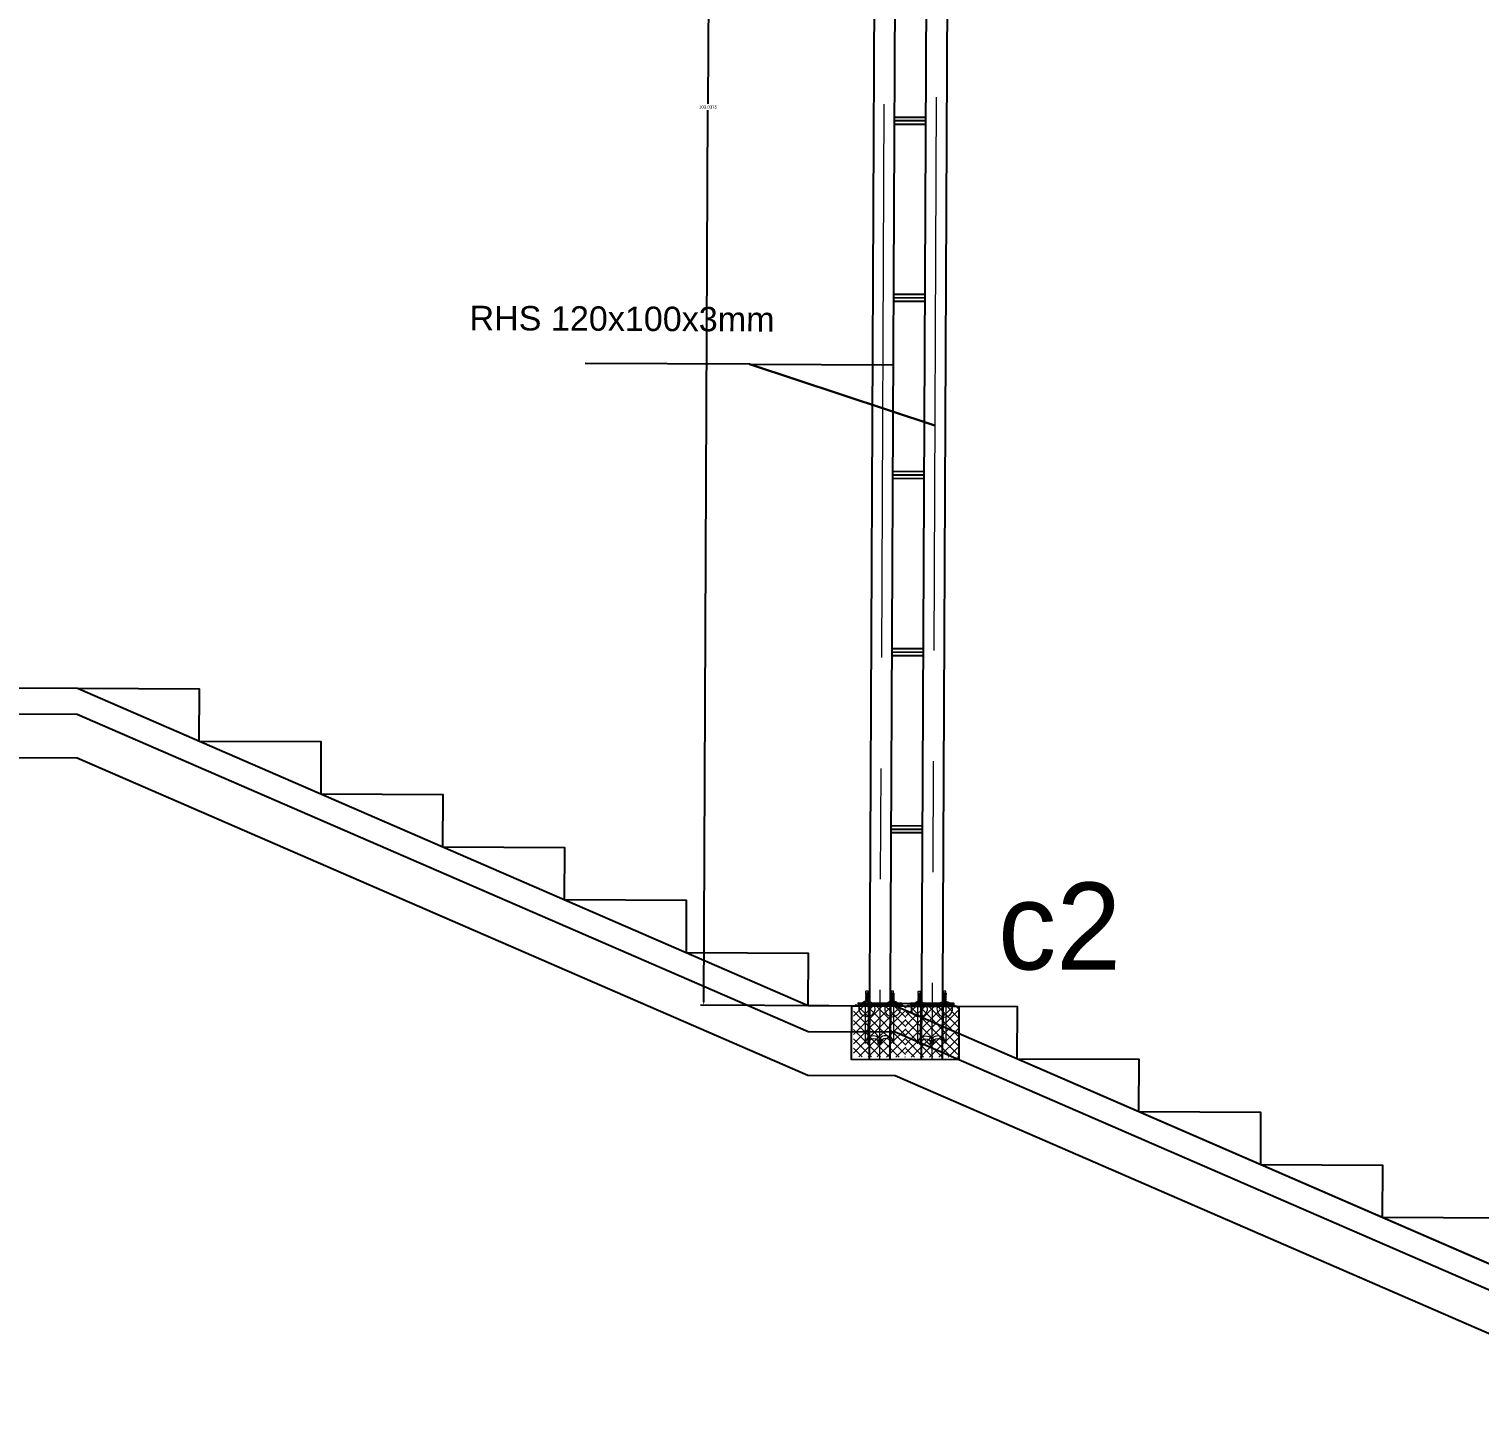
# Model space of a CAD drawing. Extents: x 60675 to 406257, y -6788 to 756297.
# Drawn here: x 393983.8 to 394066.9, y 755165.6 to 755244.5 of the extents above; entities that cross this region are included whole.
import ezdxf

# ---------------------------------------------------------------- set-up
doc = ezdxf.new("R2010")
doc.units = 0
doc.linetypes.add('CENTER', pattern=[50.8, 31.75, -6.35, 6.35, -6.35])
doc.layers.get('0').update_dxf_attribs({"linetype": 'CONTINUOUS'})
doc.layers.get('Defpoints').update_dxf_attribs({"linetype": 'CONTINUOUS'})
for name, color, linetype, lineweight in [('Center', 9, 'CENTER', 5), ('column', 61, 'CONTINUOUS', 20), ('PUR', 52, 'CONTINUOUS', 25), ('sec', 4, 'CONTINUOUS', 15), ('TEXT', 7, 'CONTINUOUS', 25)]:
    doc.layers.add(name, color=color, linetype=linetype, lineweight=lineweight)
doc.layers.add('RHS', color=7, linetype='CONTINUOUS', lineweight=25, true_color=0x3dad99)
doc.styles.add('ST-T-50', font='arial.ttf', dxfattribs={"height": 130})
doc.dimstyles.get("Standard").update_dxf_attribs({"dimtxt": 0.18, "dimasz": 0.18, "dimexe": 0.18, "dimexo": 0.0625, "dimgap": 0.09, "dimtad": 0, "dimtih": 1, "dimtoh": 1, "dimdec": 4, "dimzin": 0, "dimdsep": 46, "dimtxsty": 'Standard', "dimcen": 0.09, "dimadec": 0, "dimazin": 0, "dimtfac": 1, "dimtdec": 4, "dimtofl": 0, "dimtmove": 0, "dimatfit": 3, "dimfxl": 1, "dimtolj": 1, "dimtzin": 0, "dimarcsym": 0})

# ---------------------------------------------------------------- blocks, each defined once
blk = doc.blocks.new('A$C01EB0BB3')
for p, q in [((38.8, 14.8), (43, 16.6)), ((43, 16.6), (43.5, 16.6)), ((34.1, 13), (38.3, 14.8)), ((38.3, 14.8), (38.8, 14.8))]:
    blk.add_line(p, q)
for points in [[(0, 0.4), (1.2, 0.4), (5.4, 2.2), (5.9, 2.2), (10.1, 4), (10.6, 4), (14.8, 5.8), (15.3, 5.8), (19.5, 7.6), (20, 7.6), (24.2, 9.4), (24.7, 9.4), (28.9, 11.2), (29.4, 11.2), (33.6, 13), (34.1, 13), (38.3, 14.8), (38.8, 14.8), (43, 16.6), (43.5, 16.6), (47.7, 18.4), (48.2, 18.4), (52.4, 20.2), (52.9, 20.2)], [(0, 0.25), (1.2, 0.25), (5.4, 2.05), (5.9, 2.05), (10.1, 3.85), (10.6, 3.85), (14.8, 5.65), (15.3, 5.65), (19.5, 7.45), (20, 7.45), (24.2, 9.25), (24.7, 9.25), (28.9, 11.05), (29.4, 11.05), (33.6, 12.85), (34.1, 12.85), (38.3, 14.65), (38.8, 14.65), (43, 16.45), (43.5, 16.45), (47.7, 18.25), (48.2, 18.25), (52.4, 20.05), (52.9, 20.05)], [(0, 0), (1.2, 0), (5.4, 1.8), (5.9, 1.8), (10.1, 3.6), (10.6, 3.6), (14.8, 5.4), (15.3, 5.4), (19.5, 7.2), (20, 7.2), (24.2, 9), (24.7, 9), (28.9, 10.8), (29.4, 10.8), (33.6, 12.6), (34.1, 12.6), (38.3, 14.4), (38.8, 14.4), (43, 16.2), (43.5, 16.2), (47.7, 18), (48.2, 18), (52.4, 19.8), (52.9, 19.8)], [(42.3, 16.3), (42.3, 16.6), (43, 16.6)], [(38.8, 14.8), (38.8, 15.1), (39.5, 15.1), (39.5, 15.4), (40.2, 15.4), (40.2, 15.7), (40.9, 15.7), (40.9, 16), (41.6, 16), (41.6, 16.3), (42.3, 16.3)], [(37.6, 14.5), (37.6, 14.8), (38.3, 14.8)], [(34.1, 13), (34.1, 13.3), (34.8, 13.3), (34.8, 13.6), (35.5, 13.6), (35.5, 13.9), (36.2, 13.9), (36.2, 14.2), (36.9, 14.2), (36.9, 14.5), (37.6, 14.5)]]:
    blk.add_lwpolyline(points)
blk = doc.blocks.new('A$C39AA0E0B')
at = {"layer": 'sec', "linetype": 'Continuous'}
for p, q in [((-12.5, 9.9), (-11.5, 10.9)), ((-12.5, 9.9), (-12.5, 0)), ((-12.5, 0), (12.5, 0)), ((-12.5, 0), (-8.5, 0)), ((-11.5, 10.9), (-8.5, 10.9)), ((-11.5, 10.9), (11.5, 10.9)), ((-6.1, 58.9), (-8.3, 56.5)), ((-8.3, 56.5), (-6.1, 54.1)), ((6.2, 54.1), (-8.3, 56.5)), ((-6.1, 54.1), (-8.3, 51.7)), ((-8.3, 51.7), (-6.1, 49.3)), ((6.2, 49.3), (-8.3, 51.7)), ((-6.1, 49.3), (-8.3, 46.9)), ((-8.3, 46.9), (-6.1, 44.5)), ((6.2, 44.5), (-8.3, 46.9)), ((-6.1, 44.5), (-8.3, 42.1)), ((-8.3, 42.1), (-6.1, 39.7)), ((6.2, 39.7), (-8.3, 42.1)), ((-6.1, 39.7), (-8.3, 37.3)), ((-8.3, 37.3), (-6.1, 34.9)), ((6.2, 34.9), (-8.3, 37.3)), ((-6.1, 34.9), (-8.3, 32.5)), ((-8.3, 32.5), (-6.1, 30.1)), ((6.2, 30.1), (-8.3, 32.5)), ((-6.1, 30.1), (-8.3, 27.7)), ((-8.3, 27.7), (-6.1, 25.3)), ((6.2, 25.3), (-8.3, 27.7)), ((-6.1, 25.3), (-8.3, 22.9)), ((-8.3, 22.9), (-6.1, 20.5)), ((6.2, 20.5), (-8.3, 22.9)), ((-6.1, 20.5), (-8.3, 18.1)), ((-8.3, 18.1), (-6.1, 15.7)), ((6.2, 15.7), (-8.3, 18.1)), ((-6.1, 15.7), (-8.3, 13.3)), ((-8.3, 13.3), (-6.1, 10.9)), ((6.2, 10.9), (-8.3, 13.3)), ((-8, 10.9), (-8, 0)), ((-5.9, 9.9), (-6.9, 10.9)), ((-5.9, 1), (-6.9, 0)), ((-6.5, 10.9), (-1, 10.9)), ((-6.5, 0), (-1, 0)), ((-4.5, 70.7), (-6.1, 69.1)), ((-6.1, 58.9), (-6.1, 69.1)), ((6.2, 58.9), (-6.1, 58.9)), ((8.5, 56.5), (-6.1, 58.9)), ((6.2, 58.9), (-6.1, 58.9)), ((8.5, 51.7), (-6.1, 54.1)), ((8.5, 46.9), (-6.1, 49.3)), ((8.5, 42.1), (-6.1, 44.5)), ((8.5, 37.3), (-6.1, 39.7)), ((8.5, 32.5), (-6.1, 34.9)), ((8.5, 27.7), (-6.1, 30.1)), ((8.5, 22.9), (-6.1, 25.3)), ((8.5, 18.1), (-6.1, 20.5)), ((8.5, 13.3), (-6.1, 15.7)), ((5.5, 10.9), (-6.1, 10.9)), ((-5.9, 9.9), (-4.9, 10.9)), ((-5.9, 1), (-5.9, 9.9)), ((-5.9, 1), (-4.9, 0)), ((4.6, 70.7), (-4.5, 70.7)), ((1, 10.9), (6.5, 10.9)), ((1, 0), (6.5, 0)), ((6.2, 69.1), (4.6, 70.7)), ((5.9, 9.9), (4.9, 10.9)), ((5.9, 1), (4.9, 0)), ((5.9, 9.9), (6.9, 10.9)), ((5.9, 1), (5.9, 9.9)), ((5.9, 1), (6.9, 0)), ((6.2, 58.9), (6.2, 69.1)), ((6.2, 58.9), (8.5, 56.5)), ((8.5, 56.5), (6.2, 54.1)), ((6.2, 54.1), (8.5, 51.7)), ((8.5, 51.7), (6.2, 49.3)), ((6.2, 49.3), (8.5, 46.9)), ((8.5, 46.9), (6.2, 44.5)), ((6.2, 44.5), (8.5, 42.1)), ((8.5, 42.1), (6.2, 39.7)), ((6.2, 39.7), (8.5, 37.3)), ((8.5, 37.3), (6.2, 34.9)), ((6.2, 34.9), (8.5, 32.5)), ((8.5, 32.5), (6.2, 30.1)), ((6.2, 30.1), (8.5, 27.7)), ((8.5, 27.7), (6.2, 25.3)), ((6.2, 25.3), (8.5, 22.9)), ((8.5, 22.9), (6.2, 20.5)), ((6.2, 20.5), (8.5, 18.1)), ((8.5, 18.1), (6.2, 15.7)), ((6.2, 15.7), (8.5, 13.3)), ((8.5, 13.3), (6.2, 10.9)), ((8, 10.9), (8, 0)), ((12.5, 9.9), (11.5, 10.9)), ((12.5, 9.9), (12.5, 0))]:
    blk.add_line(p, q, dxfattribs=at)
at = {"layer": 'sec', "linetype": 'Continuous', "ltscale": 0.3}
for p, q in [((-8, -231.7), (-8, 0)), ((8, -231.7), (8, 0)), ((-82.4, -226.6), (-84, -231.7)), ((-68, -231.7), (-84, -231.7)), ((-84, -231.7), (-68, -231.7)), ((-69.6, -226.6), (-82.4, -226.6)), ((-69.6, -226.6), (-68, -231.7))]:
    blk.add_line(p, q, dxfattribs=at)
at = {"layer": 'sec', "linetype": 'Continuous'}
blk.add_arc((0, -32.4), 44.8, 75.13718, 104.86282, dxfattribs=at)
at = {"layer": 'sec', "linetype": 'Continuous', "ltscale": 0.3}
for radius in [46, 30]:
    blk.add_arc((-38, -231.7), radius, 180, 0, dxfattribs=at)
blk = doc.blocks.new('*D112')
at = {"color": 0, "lineweight": -2}
for p, q in [((394036.595, 755291.466), (394022.781, 755291.53)), ((394022.96, 755291.35), (394022.72, 755240.191)), ((394022.478, 755188.673), (394022.718, 755239.831)), ((394037.019, 755188.425), (394022.297, 755188.494))]:
    blk.add_line(p, q, dxfattribs=at)
at = {"color": 0, "lineweight": 25}
for points in [[(394022.93, 755291.35), (394022.99, 755291.349), (394022.961, 755291.53)], [(394022.448, 755188.673), (394022.508, 755188.673), (394022.477, 755188.493)]]:
    blk.add_solid(points, dxfattribs=at)
at = {"layer": 'Defpoints', "color": 0, "lineweight": 25}
for p in [(394022.961, 755291.53), (394036.658, 755291.465), (394037.082, 755188.425)]:
    blk.add_point(p, dxfattribs=at)
at = {"color": 0, "insert": (394022.719, 755240.011), "char_height": 0.18, "attachment_point": 5}
blk.add_mtext('\\A1;103.0375', dxfattribs=at)

msp = doc.modelspace()

# ---------------------------------------------------------------- hatches: boundary and pattern name
at = {"layer": 'column', "linetype": 'Continuous', "lineweight": 15}
h = msp.add_hatch(dxfattribs=at)
h.set_pattern_fill('NET', color=256, scale=3, angle=-45.269211, style=0)
h.set_pattern_definition([(314.73079, (393992.68883, 756470.01692), (0.26640802, 0.26391621), []), (44.73079, (393992.68883, 756470.01692), (-0.26391621, 0.26640802), [])])
h.paths.add_polyline_path([(394034.05979, 755185.51882), (394034.06683, 755187.01881), (394032.5666, 755186.97186), (394032.5598, 755185.52587)])
h.paths.add_polyline_path([(394034.06683, 755187.01881), (394034.07388, 755188.51879), (394032.5739, 755188.52584), (394032.5666, 755186.97186)])
h.paths.add_polyline_path([(394032.5666, 755186.97186), (394032.5739, 755188.52584), (394031.07392, 755188.53288), (394031.06687, 755187.0329)])
h.paths.add_polyline_path([(394032.5598, 755185.52587), (394032.5666, 755186.97186), (394031.06687, 755187.0329), (394031.05982, 755185.53292)])
h = msp.add_hatch(dxfattribs=at)
h.set_pattern_fill('NET', color=256, scale=3, angle=-45.269211, style=0)
h.set_pattern_definition([(314.73079, (393995.6888, 756470.00282), (0.26640802, 0.26391621), []), (44.73079, (393995.6888, 756470.00282), (-0.26391621, 0.26640802), [])])
h.paths.add_polyline_path([(394037.05975, 755185.50473), (394037.0668, 755187.00471), (394035.56656, 755186.95776), (394035.55977, 755185.51177)])
h.paths.add_polyline_path([(394037.0668, 755187.00471), (394037.07385, 755188.50469), (394035.57387, 755188.51174), (394035.56656, 755186.95776)])
h.paths.add_polyline_path([(394035.56656, 755186.95776), (394035.57387, 755188.51174), (394034.07388, 755188.51879), (394034.06683, 755187.01881)])
h.paths.add_polyline_path([(394035.55977, 755185.51177), (394035.56656, 755186.95776), (394034.06683, 755187.01881), (394034.05979, 755185.51882)])

# ---------------------------------------------------------------- linework, layer by layer
for p, q in [((394033.41221, 755239.24246), (394035.21219, 755239.234)), ((394033.36447, 755229.08257), (394035.16445, 755229.07411)), ((394025.09599, 755225.25996), (394015.67752, 755225.30421)), ((394025.09599, 755225.25996), (394035.73002, 755221.74597)), ((394035.73002, 755221.74597), (394025.09599, 755225.25996)), ((394025.09599, 755225.25996), (394033.34632, 755225.22119)), ((394033.31673, 755218.92268), (394035.11671, 755218.91422)), ((394033.26899, 755208.76279), (394035.06897, 755208.75434)), ((394033.22125, 755198.60291), (394035.02123, 755198.59445)), ((394032.57428, 755188.60584), (394035.57424, 755188.59174))]:
    msp.add_line(p, q)
msp.add_lwpolyline([(394030.9704, 755188.45337), (394037.11844, 755188.42448), (394037.10405, 755185.36104), (394030.95601, 755185.38993)], close=True)
at = {"layer": 'Center'}
for p, q in [((394033.0553, 755290.98165), (394032.55913, 755185.3824)), ((394036.05723, 755291.38467), (394035.5591, 755185.3683))]:
    msp.add_line(p, q, dxfattribs=at)
at = {"layer": 'PUR'}
for points in [[(394031.32891, 755188.53169), (394033.81889, 755188.51999), (394033.81926, 755188.59999), (394031.32929, 755188.61169)], [(394034.32888, 755188.51759), (394036.81885, 755188.50589), (394036.81923, 755188.58589), (394034.32926, 755188.59759)]]:
    msp.add_lwpolyline(points, close=True, dxfattribs=at)
at = {"layer": 'RHS'}
for p, q in [((394032.45492, 755290.90104), (394031.95914, 755185.38522)), ((394033.65569, 755291.06225), (394033.15912, 755185.37958)), ((394035.45685, 755291.30407), (394034.9591, 755185.37112)), ((394036.65762, 755291.46528), (394036.15909, 755185.36548)), ((394033.41315, 755239.44246), (394035.21313, 755239.434)), ((394033.41127, 755239.04246), (394035.21125, 755239.034)), ((394033.36541, 755229.28257), (394035.16539, 755229.27411)), ((394033.36353, 755228.88257), (394035.16351, 755228.87411)), ((394033.31579, 755218.72268), (394035.11577, 755218.71423)), ((394033.31767, 755219.12268), (394035.11765, 755219.11422)), ((394033.26805, 755208.5628), (394035.06803, 755208.55434)), ((394033.26993, 755208.96279), (394035.06991, 755208.95433)), ((394033.22031, 755198.40291), (394035.0203, 755198.39445)), ((394033.22219, 755198.8029), (394035.02217, 755198.79445))]:
    msp.add_line(p, q, dxfattribs=at)

# ---------------------------------------------------------------- block references
at = {"xscale": -10.00000000001007, "yscale": 10.00000000007844, "zscale": 10, "rotation": 359.7307889588844}
msp.add_blockref('A$C01EB0BB3', (394415.77056, 755038.64381), dxfattribs=at)
at = {"layer": 'sec', "linetype": 'Continuous', "yscale": 0.0100000008162624, "zscale": 0.01, "rotation": 359.7307895860422}
for p, xscale in [((394031.8424, 755188.60927), -0.009999999930111463), ((394033.30616, 755188.6024), 0.009999999930111463), ((394034.84236, 755188.59518), -0.009999999930111463), ((394036.30612, 755188.5883), 0.009999999930111463)]:
    msp.add_blockref('A$C39AA0E0B', p, dxfattribs=dict(at, xscale=xscale))

# ---------------------------------------------------------------- texts
at = {"layer": 'RHS', "color": 0, "insert": (394039.37403, 755195.5564, -13169.80587), "char_height": 5, "width": 214.1858979, "attachment_point": 1, "rotation": 359.730789}
msp.add_mtext('c2', dxfattribs=at)
at = {"layer": 'TEXT', "insert": (394009.04532, 755228.61737), "char_height": 1.4, "width": 26.853851, "attachment_point": 1, "rotation": 359.730789, "style": 'ST-T-50'}
msp.add_mtext('RHS 120x100x3mm ', dxfattribs=at)

# ---------------------------------------------------------------- dimensions: what is measured, and where the dimension line sits
dim = msp.add_linear_dim(base=(394022.96109, 755291.52963), p1=(394037.08197, 755188.42465), p2=(394036.65762, 755291.46528), angle=89.730789, dimstyle='Standard')
dim.commit()
dim.dimension.update_dxf_attribs({"geometry": '*D112', "text_midpoint": (394022.71902, 755240.01146)})

doc.saveas('drawing.dxf')
